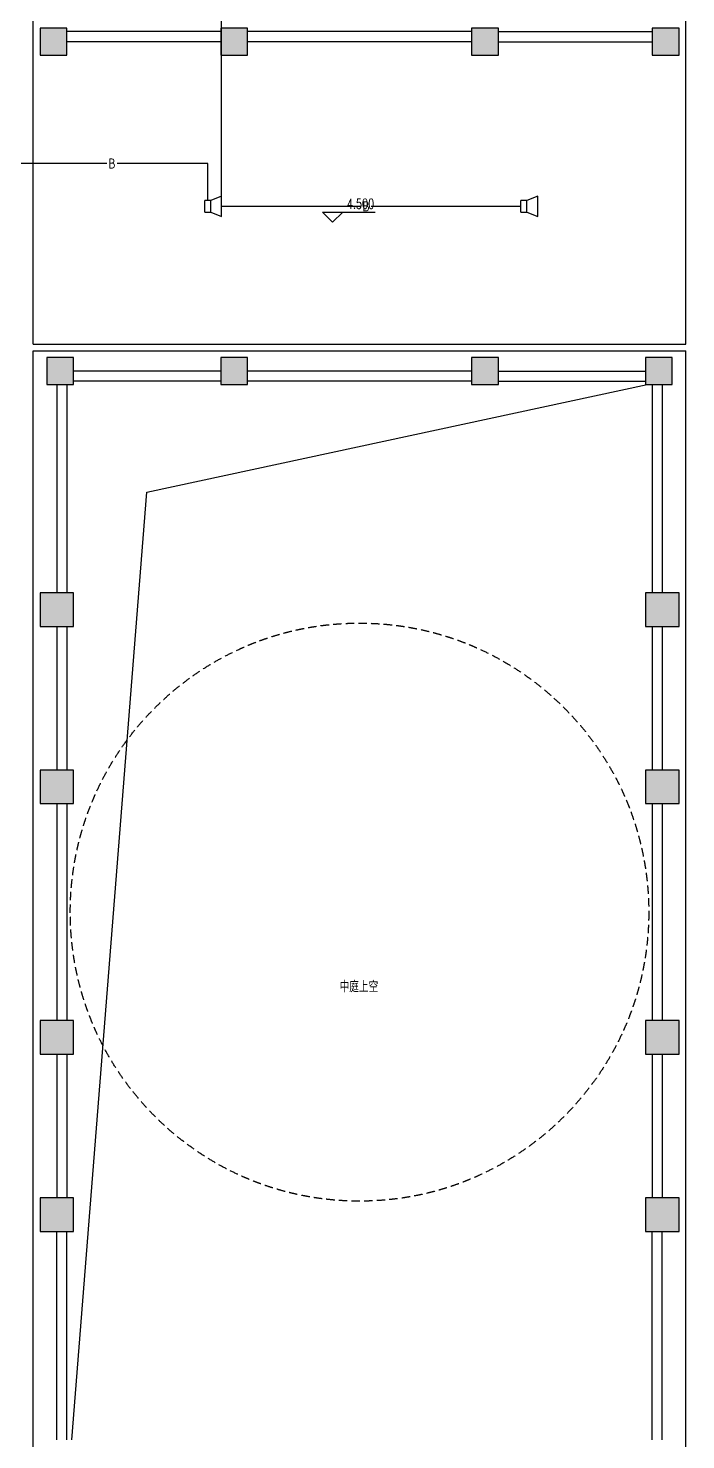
# Model space of a CAD drawing. Extents: x 190999 to 834799, y -200814 to 215286.
# Drawn here: x 782899 to 802449, y 85604 to 127604 of the extents above; entities that cross this region are included whole.
import ezdxf
from ezdxf.enums import TextEntityAlignment as Align

# ---------------------------------------------------------------- set-up
doc = ezdxf.new("R2010")
doc.units = 0
doc.header["$LTSCALE"] = 1000
doc.header["$MEASUREMENT"] = 0
doc.linetypes.add('HIDDEN', pattern=[0.375, 0.25, -0.125])
for name, color, linetype in [('00-EQUIP', 3, 'Continuous'), ('00-SIG_TEXT', 7, 'Continuous'), ('00-WIRE-4', 6, 'Continuous'), ('A-卫生间', 250, 'Continuous'), ('COLUMN', 2, 'Continuous'), ('DIM_ELEV', 3, 'Continuous'), ('PUB_HATCH', 250, 'Continuous'), ('PUB_TEXT', 7, 'Continuous'), ('STAIR', 5, 'Continuous'), ('WIRE-4', 6, 'Continuous'), ('房间名称', 7, 'Continuous'), ('桥架', 1, 'Continuous')]:
    doc.layers.add(name, color=color, linetype=linetype)
doc.styles.add('-GBCBIGGBENOR', font='GBENOR.shx', dxfattribs={"bigfont": 'GBCBIG.shx'})
doc.styles.add('_TCH_DIM', font='SIMPLEX', dxfattribs={"bigfont": 'GBCBIG'})
doc.styles.get("Standard").update_dxf_attribs({"font": 'simhei.ttf'})

# ---------------------------------------------------------------- blocks, each defined once
blk = doc.blocks.new('_FZH')
blk.add_lwpolyline([(-0.5, -0.5), (0.5, -0.5), (0.5, 0.5), (-0.5, 0.5)], close=True)
at = {"layer": 'PUB_HATCH'}
blk.add_solid([(-0.5, -0.5), (0.5, -0.5), (-0.5, 0.5), (0.5, 0.5)], dxfattribs=at)
blk = doc.blocks.new('_LINKPT1')
at = {"color": 0}
blk.add_line((0, 0), (0, 0), dxfattribs=at)
blk = doc.blocks.new('OS28WV87')
for p, q in [((0, 0.35), (0, -0.35)), ((0, 0.35), (0.35, 0.35)), ((0.35, 0.35), (1, 0.6)), ((0.35, 0.35), (0.35, -0.35)), ((1, 0.6), (1, -0.6)), ((0.35, -0.35), (0, -0.35)), ((1, -0.6), (0.35, -0.35))]:
    blk.add_line(p, q)
at = {"xscale": 0.002, "yscale": 0.002, "zscale": 0.002}
for p in [(0, 0), (0.175, 0.35), (1, 0), (0.175, -0.35)]:
    blk.add_blockref('_LINKPT1', p, dxfattribs=at)
at = {"flags": 9}
blk.add_attdef('A', (0, 0), '', height=0.00002, dxfattribs=at)

msp = doc.modelspace()

# ---------------------------------------------------------------- hatches: boundary and pattern name
at = {"layer": 'PUB_HATCH'}
for points in [[(784048.5, 127603.7), (783248.5, 127603.7), (783248.5, 126803.7), (784048.5, 126803.7)], [(788620.6, 126803.7), (789420.6, 126803.7), (789420.6, 127603.7), (788620.6, 127603.7)], [(796876.5, 126803.7), (796876.5, 127603.7), (796076.5, 127603.7), (796076.5, 126803.7)], [(801448.5, 127603.7), (801448.5, 126803.7), (802248.5, 126803.7), (802248.5, 127603.7)], [(784248.5, 117003.7), (784248.5, 117803.7), (783448.5, 117803.7), (783448.5, 117003.7)], [(788620.6, 117003.7), (789420.6, 117003.7), (789420.6, 117803.7), (788620.6, 117803.7)], [(796876.5, 117003.7), (796876.5, 117803.7), (796076.5, 117803.7), (796076.5, 117003.7)], [(801248.5, 117003.7), (802048.5, 117003.7), (802048.5, 117803.7), (801248.5, 117803.7)]]:
    msp.add_hatch(color=256, dxfattribs=at).paths.add_polyline_path(points)

# ---------------------------------------------------------------- linework, layer by layer
at = {"layer": '00-WIRE-4'}
for p, q in [((785236.8, 123578.7), (782098.5, 123578.7)), ((788236, 123578.7), (785541.8, 123578.7)), ((788236, 122478.7), (788236, 123578.7)), ((792791.6, 122303.7), (788648.5, 122303.7)), ((797548.5, 122303.7), (793096.6, 122303.7))]:
    msp.add_line(p, q, dxfattribs=at)
at = {"layer": 'A-卫生间', "linetype": 'HIDDEN'}
msp.add_circle((792748.5, 101303.7), 8600, dxfattribs=at)
at = {"layer": 'COLUMN'}
for p, q in [((784048.5, 127603.7), (783248.5, 127603.7)), ((783248.5, 127603.7), (783248.5, 126803.7)), ((784048.5, 126803.7), (784048.5, 127603.7)), ((789420.6, 127603.7), (788620.6, 127603.7)), ((788620.6, 127603.7), (788620.6, 126803.7)), ((789420.6, 126803.7), (789420.6, 127603.7)), ((796876.5, 127603.7), (796076.5, 127603.7)), ((796076.5, 127603.7), (796076.5, 126803.7)), ((796876.5, 126803.7), (796876.5, 127603.7)), ((801448.5, 127603.7), (801448.5, 126803.7)), ((802248.5, 127603.7), (801448.5, 127603.7)), ((802248.5, 126803.7), (802248.5, 127603.7)), ((783248.5, 126803.7), (784048.5, 126803.7)), ((788620.6, 126803.7), (789420.6, 126803.7)), ((796076.5, 126803.7), (796876.5, 126803.7)), ((801448.5, 126803.7), (802248.5, 126803.7)), ((784248.5, 117803.7), (783448.5, 117803.7)), ((783448.5, 117803.7), (783448.5, 117003.7)), ((784248.5, 117003.7), (784248.5, 117803.7)), ((789420.6, 117803.7), (788620.6, 117803.7)), ((788620.6, 117803.7), (788620.6, 117003.7)), ((789420.6, 117003.7), (789420.6, 117803.7)), ((796876.5, 117803.7), (796076.5, 117803.7)), ((796076.5, 117803.7), (796076.5, 117003.7)), ((796876.5, 117003.7), (796876.5, 117803.7)), ((802048.5, 117803.7), (801248.5, 117803.7)), ((801248.5, 117803.7), (801248.5, 117003.7)), ((802048.5, 117003.7), (802048.5, 117803.7)), ((783448.5, 117003.7), (784248.5, 117003.7)), ((788620.6, 117003.7), (789420.6, 117003.7)), ((796076.5, 117003.7), (796876.5, 117003.7)), ((801248.5, 117003.7), (802048.5, 117003.7))]:
    msp.add_line(p, q, dxfattribs=at)
at = {"layer": 'DIM_ELEV'}
for p, q in [((791949.6, 121828.7), (791649.6, 122128.7)), ((791649.6, 122128.7), (793214.6, 122128.7)), ((791949.6, 121828.7), (792249.6, 122128.7))]:
    msp.add_line(p, q, dxfattribs=at)
at = {"layer": 'STAIR'}
for p, q in [((788620.6, 127503.7), (784048.5, 127503.7)), ((796076.5, 127503.7), (789420.6, 127503.7)), ((796876.5, 127503.7), (801448.5, 127503.7)), ((788620.6, 127203.7), (784048.5, 127203.7)), ((796076.5, 127203.7), (789420.6, 127203.7)), ((796876.5, 127203.7), (801448.5, 127203.7)), ((788620.6, 117403.7), (784248.5, 117403.7)), ((796076.5, 117403.7), (789420.6, 117403.7)), ((796876.5, 117403.7), (801248.5, 117403.7)), ((783748.5, 117003.7), (783748.5, 110803.7)), ((784048.5, 117003.7), (784048.5, 110803.7)), ((788620.6, 117103.7), (784248.5, 117103.7)), ((786429.3, 113802.8), (801298.5, 117003.7)), ((796076.5, 117103.7), (789420.6, 117103.7)), ((796876.5, 117103.7), (801248.5, 117103.7)), ((801448.5, 117003.7), (801448.5, 110803.7)), ((801748.5, 117003.7), (801748.5, 110803.7)), ((784198.5, 85603.7), (786429.3, 113802.8)), ((783748.5, 109803.7), (783748.5, 105531.6)), ((784048.5, 109803.7), (784048.5, 105531.6)), ((801448.5, 109803.7), (801448.5, 105531.6)), ((801748.5, 109803.7), (801748.5, 105531.6)), ((783748.5, 104531.6), (783748.5, 98075.8)), ((784048.5, 104531.6), (784048.5, 98075.8)), ((801448.5, 104531.6), (801448.5, 98075.8)), ((801748.5, 104531.6), (801748.5, 98075.8)), ((783748.5, 97075.8), (783748.5, 92803.7)), ((784048.5, 97075.8), (784048.5, 92803.7)), ((801448.5, 97075.8), (801448.5, 92803.7)), ((801748.5, 97075.8), (801748.5, 92803.7)), ((783748.5, 85603.7), (783748.5, 91803.7)), ((784048.5, 85603.7), (784048.5, 91803.7)), ((801448.5, 85603.7), (801448.5, 91803.7)), ((801748.5, 85603.7), (801748.5, 91803.7))]:
    msp.add_line(p, q, dxfattribs=at)
at = {"layer": 'WIRE-4'}
msp.add_line((788648.5, 122603.7), (788648.5, 128700), dxfattribs=at)
at = {"layer": '桥架'}
for p, q in [((783048.5, 126603.7), (783048.5, 130803.7)), ((802448.5, 126603.7), (802448.5, 130803.7)), ((783048.5, 118203.7), (783048.5, 126603.7)), ((802448.5, 118203.7), (802448.5, 126603.7)), ((783048.5, 118203.7), (802448.5, 118203.7)), ((783048.5, 84603.7), (783048.5, 118003.7)), ((783048.5, 118003.7), (802448.5, 118003.7)), ((802448.5, 84603.7), (802448.5, 118003.7))]:
    msp.add_line(p, q, dxfattribs=at)

# ---------------------------------------------------------------- block references
at = {"layer": '00-EQUIP', "xscale": -500, "yscale": 500, "zscale": 500, "rotation": 180}
for p in [(788148.5, 122303.7), (797548.5, 122303.7)]:
    msp.add_blockref('OS28WV87', p, dxfattribs=at)
at = {"layer": 'COLUMN'}
for p, xscale, yscale, zscale, rotation in [((783748.5, 110303.7), 1000.000000000116, 1000, 1000, 359.9999999999399), ((801748.5, 110303.7), 999.9999999991851, 1000, 1000, 90), ((801748.5, 105031.6), 1000.00000000291, 1000, 1000, 90), ((783748.5, 97575.8), 999.9999999983702, 1000.000000001746, 1000.000000001746, 359.9999999998866), ((801748.5, 97575.8), 999.9999999989523, 999.999999995227, 999.999999995227, 90.00000000010668), ((783748.5, 92303.7), 1000, 999.999999998603, 999.999999998603, 359.9999999998466), ((801748.5, 92303.7), 999.9999999961583, 1000, 1000, 90)]:
    msp.add_blockref('_FZH', p, dxfattribs=dict(at, xscale=xscale, yscale=yscale, zscale=zscale, rotation=rotation))
at = {"layer": 'COLUMN', "xscale": 1000, "yscale": 1000, "zscale": 1000}
msp.add_blockref('_FZH', (783748.5, 105031.6), dxfattribs=at)

# ---------------------------------------------------------------- texts
at = {"layer": '00-SIG_TEXT', "style": '-GBCBIGGBENOR'}
for p in [(785389.3, 123578.7), (792944.1, 122303.7)]:
    msp.add_text('B', height=300, dxfattribs=at).set_placement(p, align=Align.MIDDLE_CENTER)
at = {"layer": 'PUB_TEXT', "style": '_TCH_DIM', "width": 0.705882}
msp.add_text('4.500', height=297.5, dxfattribs=at).set_placement((792374.6, 122233.6))
at = {"layer": '房间名称', "style": '_TCH_DIM'}
msp.add_text('中庭上空', height=337.59, dxfattribs=at).set_placement((792157.1, 98919.4))

doc.saveas('drawing.dxf')
